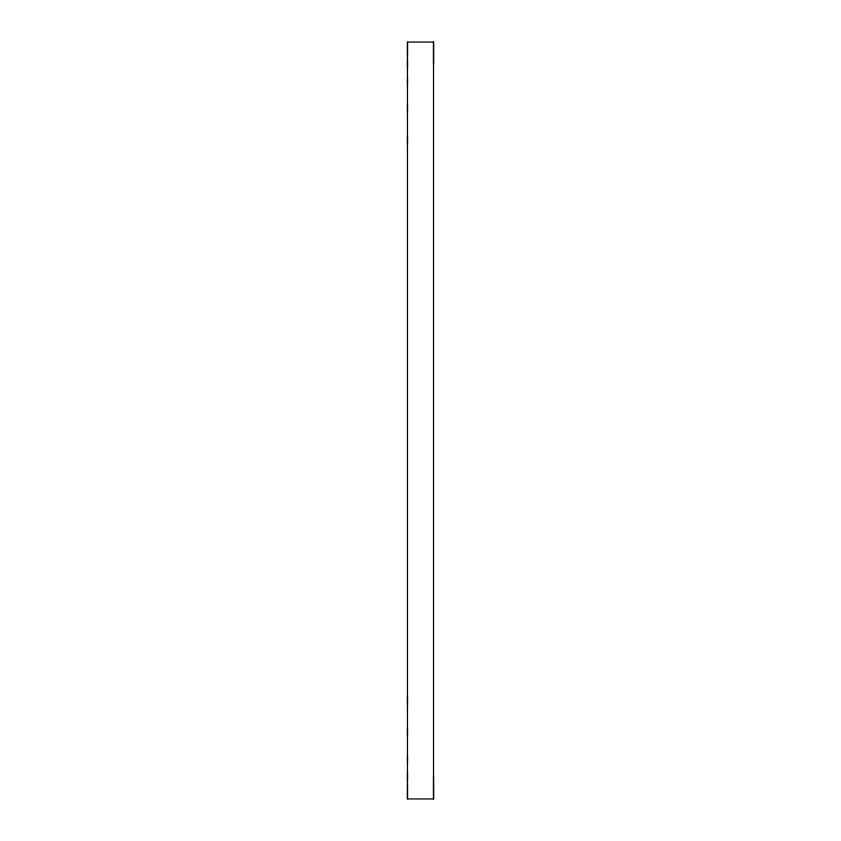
<?xml version="1.0" encoding="UTF-8"?>
<svg xmlns="http://www.w3.org/2000/svg" width="841" height="841" viewBox="0 0 841 841"><rect width="100%" height="100%" fill="white"/><g stroke="black" fill="none" stroke-linecap="round" stroke-linejoin="round"><path stroke-width="1.26" d="M407.475 784.947L407.475 798.95L433.525 798.95L433.525 776.8M407.475 781.951L407.475 772.511M407.475 762.545L407.475 756.006M407.475 735.854L407.475 728.443M407.475 704.958L407.475 696.537M407.475 144.463L407.475 136.042M407.475 112.557L407.475 105.146M407.475 84.994L407.475 78.455M407.475 68.489L407.475 59.049M407.475 56.053L407.475 42.239M433.525 64.2L433.525 42.05L407.475 42.05L407.475 798.761M433.525 42.05L433.525 798.95"/></g></svg>
